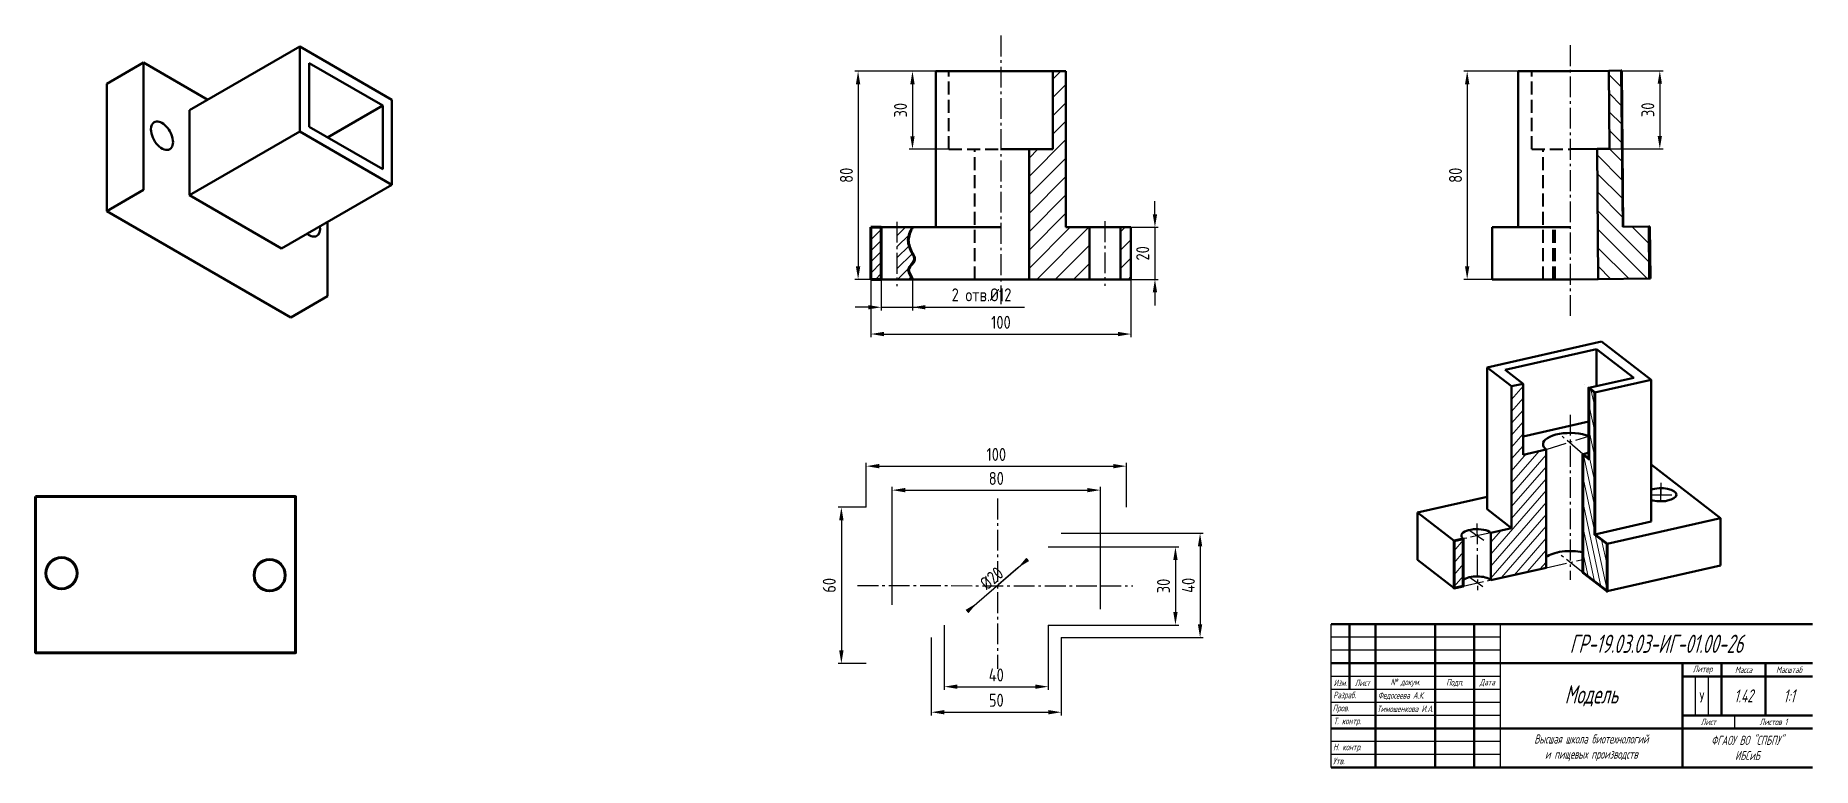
# Model space of a CAD drawing. Header units: millimetres. Extents: x 787 to 1470, y 175 to 456.
import ezdxf

# ---------------------------------------------------------------- set-up
doc = ezdxf.new("R2010")
doc.units = ezdxf.units.MM
doc.linetypes.add('ГОСТ 2.303 4', pattern=[7, 5, -2, 0])
doc.linetypes.add('ГОСТ 2.303 6', pattern=[12, 8, -1.5, 1, -1.5])
for name, color, linetype, lineweight in [('ВИДЫ', 7, 'Continuous', 60), ('ЕСКД_ВИДЫ', 7, 'Continuous', 60), ('осевые', 1, 'ГОСТ 2.303 6', 25), ('основные', 7, 'Continuous', 50), ('размеры', 7, 'Continuous', 25), ('Сплошная толстая', 7, 'Continuous', 60), ('Текст', 7, 'Continuous', 20)]:
    doc.layers.add(name, color=color, linetype=linetype, lineweight=lineweight)
doc.layers.add('Таблица', color=7, linetype='Continuous')
doc.styles.add('Архитектурный', font='CS_Gost2304.shx', dxfattribs={"width": 0.8, "oblique": 15})
doc.styles.add('ГОСТ 2.304', font='CS_Gost2304.shx')
doc.dimstyles.new('ЕСКД', dxfattribs={"dimscale": 0, "dimtxt": 5, "dimasz": 5, "dimexe": 1.25, "dimexo": 0, "dimgap": 2, "dimtad": 1, "dimtoh": 1, "dimdec": 3, "dimtxsty": 'ГОСТ 2.304', "dimcen": 5, "dimadec": 3, "dimazin": 2, "dimtfac": 0.75, "dimtdec": 4, "dimtmove": 1, "dimatfit": 3, "dimfxl": 1, "dimtfill": 1, "dimtolj": 1, "dimarcsym": 1})

# ---------------------------------------------------------------- blocks, each defined once
blk = doc.blocks.new('*U131')
at = {"layer": 'Таблица', "linetype": 'Continuous', "ltscale": 20}
blk.add_line((1850, 0), (-1850, 0), dxfattribs=at)
blk = doc.blocks.new('*D149')
at = {"layer": 'Defpoints', "color": 0}
for p in [(1133.48, 442.38), (1103.57, 362.38), (1108.48, 362.38)]:
    blk.add_point(p, dxfattribs=at)
at = {"layer": 'размеры', "color": 0, "lineweight": -2}
for p, q in [((1133.48, 442.38), (1102.32, 442.38)), ((1103.57, 437.38), (1103.57, 367.38)), ((1108.48, 362.38), (1102.32, 362.38))]:
    blk.add_line(p, q, dxfattribs=at)
at = {"layer": 'размеры', "color": 0}
for points in [[(1104.4, 437.38), (1102.73, 437.38), (1103.57, 442.38)], [(1102.73, 367.38), (1104.4, 367.38), (1103.57, 362.38)]]:
    blk.add_solid(points, dxfattribs=at)
at = {"layer": 'размеры', "color": 0, "insert": (1099.07, 402.38), "char_height": 5, "attachment_point": 5, "rotation": 90, "style": 'ГОСТ 2.304'}
blk.add_mtext('\\A1;80', dxfattribs=at)
blk = doc.blocks.new('*D153')
at = {"layer": 'Defpoints', "color": 0}
for p in [(1108.48, 362.38), (1208.48, 362.38), (1208.48, 341.38)]:
    blk.add_point(p, dxfattribs=at)
at = {"layer": 'размеры', "color": 0, "lineweight": -2}
for p, q in [((1108.48, 362.38), (1108.48, 340.13)), ((1208.48, 362.38), (1208.48, 340.13)), ((1113.48, 341.38), (1203.48, 341.38))]:
    blk.add_line(p, q, dxfattribs=at)
at = {"layer": 'размеры', "color": 0}
for points in [[(1113.48, 342.21), (1113.48, 340.55), (1108.48, 341.38)], [(1203.48, 340.55), (1203.48, 342.21), (1208.48, 341.38)]]:
    blk.add_solid(points, dxfattribs=at)
at = {"layer": 'размеры', "color": 0, "insert": (1158.48, 345.88), "char_height": 5, "attachment_point": 5, "style": 'ГОСТ 2.304'}
blk.add_mtext('\\A1;100', dxfattribs=at)
blk = doc.blocks.new('*D171')
at = {"layer": 'Defpoints', "color": 0}
for p in [(1208.48, 382.38), (1208.48, 362.38), (1217.69, 362.38)]:
    blk.add_point(p, dxfattribs=at)
at = {"layer": 'размеры', "color": 0, "lineweight": -2}
for p, q in [((1217.69, 387.38), (1217.69, 392.38)), ((1208.48, 382.38), (1218.94, 382.38)), ((1217.69, 382.38), (1217.69, 362.38)), ((1208.48, 362.38), (1218.94, 362.38)), ((1217.69, 357.38), (1217.69, 352.38))]:
    blk.add_line(p, q, dxfattribs=at)
at = {"layer": 'размеры', "color": 0}
for points in [[(1216.85, 387.38), (1218.52, 387.38), (1217.69, 382.38)], [(1218.52, 357.38), (1216.85, 357.38), (1217.69, 362.38)]]:
    blk.add_solid(points, dxfattribs=at)
at = {"layer": 'размеры', "color": 0, "insert": (1212.99, 372.38), "char_height": 5, "attachment_point": 5, "rotation": 90, "style": 'ГОСТ 2.304'}
blk.add_mtext('\\A1;20', dxfattribs=at)
blk = doc.blocks.new('*D172')
at = {"layer": 'Defpoints', "color": 0}
for p in [(1138.48, 442.38), (1124.48, 412.38), (1138.48, 412.38)]:
    blk.add_point(p, dxfattribs=at)
at = {"layer": 'размеры', "color": 0, "lineweight": -2}
for p, q in [((1138.48, 442.38), (1123.23, 442.38)), ((1124.48, 437.38), (1124.48, 417.38)), ((1138.48, 412.38), (1123.23, 412.38))]:
    blk.add_line(p, q, dxfattribs=at)
at = {"layer": 'размеры', "color": 0}
for points in [[(1125.31, 437.38), (1123.64, 437.38), (1124.48, 442.38)], [(1123.64, 417.38), (1125.31, 417.38), (1124.48, 412.38)]]:
    blk.add_solid(points, dxfattribs=at)
at = {"layer": 'размеры', "color": 0, "insert": (1119.87, 427.38), "char_height": 5, "attachment_point": 5, "rotation": 90, "style": 'ГОСТ 2.304'}
blk.add_mtext('\\A1;30', dxfattribs=at)
blk = doc.blocks.new('слева')
at = {"layer": 'ЕСКД_ВИДЫ', "linetype": 'Continuous', "lineweight": 20}
h = blk.add_hatch(dxfattribs=at)
h.set_pattern_fill('', color=256, scale=5, angle=135, style=0, pattern_type=0)
h.set_pattern_definition([(135, (15.7424, -20.973), (-3.53553, -3.53553), [])])
h.paths.add_polyline_path([(-4.32, 29.02), (-3.84, -20.97), (15.74, -20.79), (15.55, -0.79), (5.55, -0.88), (4.98, 59.12), (0.22, 59.07), (0.51, 29.07)], flags=0)
at = {"layer": 'ЕСКД_ВИДЫ', "linetype": 'Continuous', "lineweight": 50}
for p, q in [((-34.68, -1.07, -48.13), (-34.68, 58.93, -48.13)), ((-34.68, 58.93, -48.13), (-14.68, 58.93, -48.13)), ((0.22, 59.07, -48.13), (-14.68, 58.93, -48.13)), ((4.98, 59.12, -48.13), (0.22, 59.07, -48.13)), ((0.51, 29.07, -48.13), (0.22, 59.07, -48.13)), ((5.55, -0.88, -48.13), (4.98, 59.12, -48.13)), ((4.98, 59.12, -48.13), (5.22, 59.12, -48.13)), ((5.79, -0.88, -48.13), (5.22, 59.12, -48.13)), ((-4.32, 29.02, -48.13), (-14.68, 28.93, -48.13)), ((0.51, 29.07, -48.13), (-4.32, 29.02, -48.13)), ((-3.84, -20.97, -48.13), (-4.32, 29.02, -48.13)), ((-44.68, -1.07, -48.13), (-14.68, -1.07, -48.13)), ((-44.68, -21.07, -48.13), (-44.68, -1.07, -48.13)), ((15.55, -0.79, -48.13), (5.55, -0.88, -48.13)), ((15.55, -0.79, -48.13), (16.04, -0.78, -48.13)), ((15.74, -20.79, -48.13), (15.55, -0.79, -48.13)), ((16.23, -20.78, -48.13), (16.04, -0.78, -48.13)), ((-44.68, -21.07, -48.13), (-14.68, -21.07, -48.13)), ((-3.84, -20.97, -48.13), (-14.68, -21.08, -48.13)), ((15.74, -20.79, -48.13), (-3.84, -20.97, -48.13)), ((15.74, -20.79, -48.13), (16.23, -20.78, -48.13))]:
    blk.add_line(p, q, dxfattribs=at)
at = {"layer": 'ЕСКД_ВИДЫ', "linetype": 'ГОСТ 2.303 4', "lineweight": 40}
for p, q in [((-29.43, 28.93, -48.13), (-29.43, 58.93, -48.13)), ((-29.43, 28.93, -48.13), (-14.68, 28.93, -48.13)), ((-25.04, -21.07, -48.13), (-25.04, 28.93, -48.13)), ((-21.22, -21.07, -48.13), (-21.22, -1.07, -48.13)), ((-20.43, -21.07, -48.13), (-20.43, -1.07, -48.13))]:
    blk.add_line(p, q, dxfattribs=at)
at = {"layer": 'осевые'}
blk.add_line((-14.68, 68.88, -48.13), (-14.68, -36.28, -48.13), dxfattribs=at)
blk = doc.blocks.new('*D192')
at = {"layer": 'Defpoints', "color": 0}
for p in [(1176.7, 259.58), (1176.7, 229.58), (1225.57, 229.58)]:
    blk.add_point(p, dxfattribs=at)
at = {"layer": 'размеры', "color": 0, "lineweight": -2}
for p, q in [((1176.7, 259.58), (1226.82, 259.58)), ((1225.57, 254.58), (1225.57, 234.58)), ((1176.7, 229.58), (1226.82, 229.58))]:
    blk.add_line(p, q, dxfattribs=at)
at = {"layer": 'размеры', "color": 0}
for points in [[(1226.41, 254.58), (1224.74, 254.58), (1225.57, 259.58)], [(1224.74, 234.58), (1226.41, 234.58), (1225.57, 229.58)]]:
    blk.add_solid(points, dxfattribs=at)
at = {"layer": 'размеры', "color": 0, "insert": (1220.97, 244.58), "char_height": 5, "attachment_point": 5, "rotation": 90, "style": 'ГОСТ 2.304'}
blk.add_mtext('\\A1;30', dxfattribs=at)
blk = doc.blocks.new('*D193')
at = {"layer": 'Defpoints', "color": 0}
for p in [(1181.7, 264.83), (1181.7, 224.83), (1235.04, 224.83)]:
    blk.add_point(p, dxfattribs=at)
at = {"layer": 'размеры', "color": 0, "lineweight": -2}
for p, q in [((1181.7, 264.83), (1236.29, 264.83)), ((1235.04, 259.83), (1235.04, 229.83)), ((1181.7, 224.83), (1236.29, 224.83))]:
    blk.add_line(p, q, dxfattribs=at)
at = {"layer": 'размеры', "color": 0}
for points in [[(1235.87, 259.83), (1234.21, 259.83), (1235.04, 264.83)], [(1234.21, 229.83), (1235.87, 229.83), (1235.04, 224.83)]]:
    blk.add_solid(points, dxfattribs=at)
at = {"layer": 'размеры', "color": 0, "insert": (1230.54, 244.83), "char_height": 5, "attachment_point": 5, "rotation": 90, "style": 'ГОСТ 2.304'}
blk.add_mtext('\\A1;40', dxfattribs=at)
blk = doc.blocks.new('*D194')
at = {"layer": 'Defpoints', "color": 0}
for p in [(1196.7, 281.41), (1116.7, 237.31), (1196.7, 235.66)]:
    blk.add_point(p, dxfattribs=at)
at = {"layer": 'размеры', "color": 0, "lineweight": -2}
for p, q in [((1116.7, 237.31), (1116.7, 282.66)), ((1121.7, 281.41), (1191.7, 281.41)), ((1196.7, 235.66), (1196.7, 282.66))]:
    blk.add_line(p, q, dxfattribs=at)
at = {"layer": 'размеры', "color": 0}
for points in [[(1121.7, 282.24), (1121.7, 280.58), (1116.7, 281.41)], [(1191.7, 280.58), (1191.7, 282.24), (1196.7, 281.41)]]:
    blk.add_solid(points, dxfattribs=at)
at = {"layer": 'размеры', "color": 0, "insert": (1156.7, 285.91), "char_height": 5, "attachment_point": 5, "style": 'ГОСТ 2.304'}
blk.add_mtext('\\A1;80', dxfattribs=at)
blk = doc.blocks.new('*D195')
at = {"layer": 'Defpoints', "color": 0}
for p in [(1106.7, 274.83), (1097.13, 214.83), (1106.7, 214.83)]:
    blk.add_point(p, dxfattribs=at)
at = {"layer": 'размеры', "color": 0, "lineweight": -2}
for p, q in [((1106.7, 274.83), (1095.88, 274.83)), ((1097.13, 269.83), (1097.13, 219.83)), ((1106.7, 214.83), (1095.88, 214.83))]:
    blk.add_line(p, q, dxfattribs=at)
at = {"layer": 'размеры', "color": 0}
for points in [[(1097.97, 269.83), (1096.3, 269.83), (1097.13, 274.83)], [(1096.3, 219.83), (1097.97, 219.83), (1097.13, 214.83)]]:
    blk.add_solid(points, dxfattribs=at)
at = {"layer": 'размеры', "color": 0, "insert": (1092.49, 244.83), "char_height": 5, "attachment_point": 5, "rotation": 90, "style": 'ГОСТ 2.304'}
blk.add_mtext('\\A1;60', dxfattribs=at)
blk = doc.blocks.new('*D196')
at = {"layer": 'Defpoints', "color": 0}
for p in [(1136.7, 229.58), (1176.7, 229.58), (1176.7, 205.9)]:
    blk.add_point(p, dxfattribs=at)
at = {"layer": 'размеры', "color": 0, "lineweight": -2}
for p, q in [((1136.7, 229.58), (1136.7, 204.65)), ((1176.7, 229.58), (1176.7, 204.65)), ((1141.7, 205.9), (1171.7, 205.9))]:
    blk.add_line(p, q, dxfattribs=at)
at = {"layer": 'размеры', "color": 0}
for points in [[(1141.7, 206.74), (1141.7, 205.07), (1136.7, 205.9)], [(1171.7, 205.07), (1171.7, 206.74), (1176.7, 205.9)]]:
    blk.add_solid(points, dxfattribs=at)
at = {"layer": 'размеры', "color": 0, "insert": (1156.7, 210.4), "char_height": 5, "attachment_point": 5, "style": 'ГОСТ 2.304'}
blk.add_mtext('\\A1;40', dxfattribs=at)
blk = doc.blocks.new('*D197')
at = {"layer": 'Defpoints', "color": 0}
for p in [(1131.7, 224.83), (1181.7, 224.83), (1181.7, 196.09)]:
    blk.add_point(p, dxfattribs=at)
at = {"layer": 'размеры', "color": 0, "lineweight": -2}
for p, q in [((1131.7, 224.83), (1131.7, 194.84)), ((1181.7, 224.83), (1181.7, 194.84)), ((1136.7, 196.09), (1176.7, 196.09))]:
    blk.add_line(p, q, dxfattribs=at)
at = {"layer": 'размеры', "color": 0}
for points in [[(1136.7, 196.92), (1136.7, 195.26), (1131.7, 196.09)], [(1176.7, 195.26), (1176.7, 196.92), (1181.7, 196.09)]]:
    blk.add_solid(points, dxfattribs=at)
at = {"layer": 'размеры', "color": 0, "insert": (1156.7, 200.69), "char_height": 5, "attachment_point": 5, "style": 'ГОСТ 2.304'}
blk.add_mtext('\\A1;50', dxfattribs=at)
blk = doc.blocks.new('*D198')
at = {"layer": 'Defpoints', "color": 0}
for p in [(1206.7, 290.62), (1106.7, 274.83), (1206.7, 274.83)]:
    blk.add_point(p, dxfattribs=at)
at = {"layer": 'размеры', "color": 0, "lineweight": -2}
for p, q in [((1106.7, 274.83), (1106.7, 291.87)), ((1111.7, 290.62), (1201.7, 290.62)), ((1206.7, 274.83), (1206.7, 291.87))]:
    blk.add_line(p, q, dxfattribs=at)
at = {"layer": 'размеры', "color": 0}
for points in [[(1111.7, 291.46), (1111.7, 289.79), (1106.7, 290.62)], [(1201.7, 289.79), (1201.7, 291.46), (1206.7, 290.62)]]:
    blk.add_solid(points, dxfattribs=at)
at = {"layer": 'размеры', "color": 0, "insert": (1156.7, 295.12), "char_height": 5, "attachment_point": 5, "style": 'ГОСТ 2.304'}
blk.add_mtext('\\A1;100', dxfattribs=at)
blk = doc.blocks.new('*D201')
at = {"layer": 'размеры', "color": 0, "lineweight": -2}
for p, q in [((1145.45, 234.77), (1168.8, 254.83)), ((1165, 251.57), (1157.42, 245.06))]:
    blk.add_line(p, q, dxfattribs=at)
at = {"layer": 'размеры', "color": 0}
for points in [[(1168.25, 255.46), (1169.34, 254.2), (1165, 251.57)], [(1145.99, 234.14), (1144.9, 235.41), (1149.24, 238.03)]]:
    blk.add_solid(points, dxfattribs=at)
at = {"layer": 'размеры', "color": 0, "insert": (1154.92, 247.56), "char_height": 5, "width": 5.25, "attachment_point": 5, "rotation": 40.66104, "style": 'ГОСТ 2.304'}
blk.add_mtext('\\A1;%%c20', dxfattribs=at)
blk = doc.blocks.new('СПЕРЕДИ')
at = {"layer": 'ЕСКД_ВИДЫ', "linetype": 'Continuous', "lineweight": 20}
h = blk.add_hatch(dxfattribs=at)
h.set_pattern_fill('', color=256, scale=5, angle=45, style=0, pattern_type=0)
h.set_pattern_definition([(45, (10.8124, 0), (-3.53553, 3.53553), [])])
h.paths.add_polyline_path([(10.81, 50), (10.81, 0), (34, 0), (34, 20), (25, 20), (25, 80), (20, 80), (20, 50)], flags=0)
h = blk.add_hatch(dxfattribs=at)
h.set_pattern_fill('', color=256, scale=5, angle=45, style=0, pattern_type=0)
h.set_pattern_definition([(45, (45.9993, 0), (-3.5355, 3.5355), [])])
h.paths.add_polyline_path([(46, 0), (50, 0), (50, 20), (46, 20)], flags=0)
at = {"layer": 'ВИДЫ'}
for p, q in [((-46, 20), (-50, 20)), ((-50, 20), (-50, 0)), ((-49.95, 20), (-46, 20)), ((-46, 0), (-46, 20)), ((-50, 0), (-46, 0))]:
    blk.add_line(p, q, dxfattribs=at)
blk.add_open_spline([(-34, 20), (-34.79, 18.34), (-36.39, 15), (-34.49, 10.9), (-32.4, 6.96), (-36.92, 4.02), (-34.47, 1.63), (-34, 0), (-34, 0)], degree=3, knots=[0, 0, 0, 0, 5.222237, 10.50932, 13.08712, 17.217261, 21.488023, 21.488024, 21.488024, 21.488024, 21.488024], dxfattribs=at)
at = {"layer": 'ЕСКД_ВИДЫ', "linetype": 'Continuous', "lineweight": 50}
for p, q in [((-25, 20), (-25, 80)), ((-25, 80), (0, 80)), ((20, 80), (0, 80)), ((25, 80), (20, 80)), ((20, 50), (20, 80)), ((25, 20), (25, 80)), ((10.81, 50), (0, 50)), ((10.81, 0), (10.81, 50)), ((20, 50), (10.81, 50)), ((-50, 20), (-46.24, 20)), ((-50, 0), (-50, 20)), ((-46, 20), (0, 20)), ((34, 20), (25, 20)), ((46, 20), (34, 20)), ((34, 0), (34, 20)), ((50, 20), (46, 20)), ((46, 0), (46, 20)), ((50, 0), (50, 20)), ((-50, 0), (0, 0)), ((10.81, 0), (0, 0)), ((34, 0), (10.81, 0)), ((46, 0), (34, 0)), ((50, 0), (46, 0))]:
    blk.add_line(p, q, dxfattribs=at)
at = {"layer": 'ЕСКД_ВИДЫ', "linetype": 'ГОСТ 2.303 4', "lineweight": 40}
for p, q in [((-20, 50), (-20, 80)), ((-20, 50), (0, 50)), ((-9.97, 0), (-9.97, 50)), ((-46, 0), (-46, 20))]:
    blk.add_line(p, q, dxfattribs=at)
at = {"layer": 'ЕСКД_ВИДЫ', "linetype": 'Continuous', "lineweight": 20}
for p, q in [((-50, 19.41), (-49.41, 20)), ((-50, 15.17), (-46, 19.17)), ((-50, 10.93), (-46, 14.93)), ((-39.97, 16.72), (-36.68, 20)), ((-39.97, 12.48), (-35.18, 17.26)), ((-50, 6.68), (-46, 10.69)), ((-39.97, 8.23), (-35.27, 12.93)), ((-39.97, 3.99), (-34, 9.96)), ((-50, 2.44), (-46, 6.45)), ((-48.2, 0), (-46, 2.2)), ((-39.71, 0), (-35.27, 4.44)), ((-35.47, 0), (-34.41, 1.06))]:
    blk.add_line(p, q, dxfattribs=at)
at = {"layer": 'осевые'}
for p, q in [((0, 93.67), (0, -9.55)), ((-40, 22.17, -48.6), (-40, -2.6, -48.6)), ((40, 22.35), (40, -2.42))]:
    blk.add_line(p, q, dxfattribs=at)
blk = doc.blocks.new('*D304')
at = {"layer": 'Defpoints', "color": 0}
for p in [(1112.48, 362.38), (1124.48, 362.38), (1124.48, 351.67)]:
    blk.add_point(p, dxfattribs=at)
at = {"layer": 'размеры', "color": 0, "lineweight": -2}
for p, q in [((1112.48, 362.38), (1112.48, 350.42)), ((1124.48, 362.38), (1124.48, 350.42)), ((1107.48, 351.67), (1102.48, 351.67)), ((1112.48, 351.67), (1124.48, 351.67)), ((1124.48, 351.67), (1167.58, 351.67)), ((1124.48, 351.67), (1167.58, 351.67)), ((1129.48, 351.67), (1134.48, 351.67))]:
    blk.add_line(p, q, dxfattribs=at)
at = {"layer": 'размеры', "color": 0}
for points in [[(1107.48, 350.84), (1107.48, 352.5), (1112.48, 351.67)], [(1129.48, 352.5), (1129.48, 350.84), (1124.48, 351.67)]]:
    blk.add_solid(points, dxfattribs=at)
at = {"layer": 'размеры', "color": 0, "insert": (1151.03, 356.44), "char_height": 5, "attachment_point": 5, "style": 'ГОСТ 2.304'}
blk.add_mtext('\\A1;2 отв.%%c12', dxfattribs=at)
blk = doc.blocks.new('*D307')
at = {"layer": 'Defpoints', "color": 0}
for p in [(1357.28, 442.38), (1337.73, 362.38), (1347.28, 362.38)]:
    blk.add_point(p, dxfattribs=at)
at = {"layer": 'размеры', "color": 0, "lineweight": -2}
for p, q in [((1357.28, 442.38), (1336.48, 442.38)), ((1337.73, 437.38), (1337.73, 367.38)), ((1347.28, 362.38), (1336.48, 362.38))]:
    blk.add_line(p, q, dxfattribs=at)
at = {"layer": 'размеры', "color": 0}
for points in [[(1338.56, 437.38), (1336.89, 437.38), (1337.73, 442.38)], [(1336.89, 367.38), (1338.56, 367.38), (1337.73, 362.38)]]:
    blk.add_solid(points, dxfattribs=at)
at = {"layer": 'размеры', "color": 0, "insert": (1333.23, 402.38), "char_height": 5, "attachment_point": 5, "rotation": 90, "style": 'ГОСТ 2.304'}
blk.add_mtext('\\A1;80', dxfattribs=at)
blk = doc.blocks.new('*D310')
at = {"layer": 'Defpoints', "color": 0}
for p in [(1392.18, 442.52), (1392.33, 412.52), (1411.78, 412.52)]:
    blk.add_point(p, dxfattribs=at)
at = {"layer": 'размеры', "color": 0, "lineweight": -2}
for p, q in [((1392.18, 442.52), (1413.03, 442.52)), ((1411.78, 437.52), (1411.78, 417.52)), ((1392.33, 412.52), (1413.03, 412.52))]:
    blk.add_line(p, q, dxfattribs=at)
at = {"layer": 'размеры', "color": 0}
for points in [[(1412.61, 437.52), (1410.94, 437.52), (1411.78, 442.52)], [(1410.94, 417.52), (1412.61, 417.52), (1411.78, 412.52)]]:
    blk.add_solid(points, dxfattribs=at)
at = {"layer": 'размеры', "color": 0, "insert": (1407.17, 427.52), "char_height": 5, "attachment_point": 5, "rotation": 90, "style": 'ГОСТ 2.304'}
blk.add_mtext('\\A1;30', dxfattribs=at)
blk = doc.blocks.new('диметрия')
at = {"layer": 'ВИДЫ', "lineweight": 20}
h = blk.add_hatch(dxfattribs=at)
h.set_pattern_fill('', color=256, scale=3, angle=49, pattern_type=0)
h.set_pattern_definition([(49, (-1660.1155, -385.5066), (-2.264129, 1.968177), [])])
edge = h.paths.add_edge_path()
edge.add_line((-44.64, 22.47), (-44.64, 4.31))
edge.add_line((-36.68, 24.24), (-44.64, 22.47))
edge.add_line((-36.68, 78.72), (-36.68, 24.24))
edge.add_line((-32.26, 79.69), (-36.68, 78.72))
edge.add_line((-32.26, 52.46), (-32.26, 79.69))
edge.add_line((-23.39, 54.42), (-32.26, 52.46))
edge.add_line((-23.39, 9.02), (-23.39, 54.42))
edge.add_line((-44.64, 4.31), (-23.39, 9.02))
h = blk.add_hatch(dxfattribs=at)
h.set_pattern_fill('', color=256, scale=2, angle=102, pattern_type=0)
h.set_pattern_definition([(102, (-1604.6856, -398.1768), (-1.9562952, -0.4158234), [])])
edge = h.paths.add_edge_path()
edge.add_line((-6.99, 78.08), (-6.99, 50.84))
edge.add_line((-6.99, 78.08), (-8.95, 79.8))
edge.add_line((-8.95, 79.8), (-4.74, 76.33))
edge.add_line((-4.74, 21.85), (-4.74, 76.33))
edge.add_line((0, 18.16), (-4.74, 21.85))
edge.add_line((0, 0), (0, 18.16))
edge.add_line((-9.28, 7.23), (0, 0))
edge.add_line((-9.28, 52.62), (-9.28, 7.23))
edge.add_line((-6.99, 50.84), (-9.28, 52.62))
at = {"layer": 'ВИДЫ', "linetype": 'Continuous', "lineweight": 20}
for p, q in [((-58.78, 15.5), (-55.24, 19.57)), ((-58.78, 10.93), (-55.24, 15)), ((-58.78, 6.35), (-55.24, 10.43)), ((-58.78, 1.78), (-55.24, 5.85))]:
    blk.add_line(p, q, dxfattribs=at)
at = {"layer": 'ВИДЫ'}
blk.add_lwpolyline([(-58.78, 19.34), (-55.24, 20.12), (-55.24, 1.96), (-58.78, 1.18), (-58.78, 19.34), (-55.24, 20.12)], dxfattribs=at)
at = {"layer": 'ЕСКД_ВИДЫ', "linetype": 'Continuous', "lineweight": 50}
for p, q in [((-2.17, 95.99), (-46.11, 85.98)), ((16.92, 81.26), (-2.17, 95.99)), ((-4.06, 93.06), (-39.21, 85.05)), ((10.26, 82.01), (-4.06, 93.06)), ((-4.06, 78.75), (-4.06, 93.06)), ((-46.11, 31.51), (-46.11, 85.98)), ((-46.11, 85.98), (-36.68, 78.72)), ((-39.21, 85.05), (-32.26, 79.69)), ((-6.99, 78.08), (10.26, 82.01)), ((-36.68, 78.72), (-32.26, 79.69)), ((-36.68, 24.24), (-36.68, 78.72)), ((-32.26, 52.46), (-32.26, 79.69)), ((-6.99, 50.84), (-6.99, 78.08)), ((-4.74, 76.33), (-6.99, 78.08)), ((-4.74, 76.33), (16.92, 81.26)), ((-4.74, 21.85), (-4.74, 76.33)), ((16.92, 26.78), (16.92, 81.26)), ((-6.99, 65.15), (-32.26, 59.4)), ((-32.26, 52.46), (-23.39, 54.42)), ((-23.39, 9.02), (-23.39, 54.42)), ((-9.28, 7.23), (-9.28, 52.62)), ((-6.99, 50.84), (-9.28, 52.62)), ((43.66, 28.1), (16.92, 48.72)), ((-46.11, 36.28), (-72.85, 30.19)), ((-72.85, 30.19), (-58.78, 19.34)), ((-72.85, 12.03), (-72.85, 30.19)), ((-46.11, 31.51), (-36.68, 24.24)), ((0, 18.16), (43.66, 28.1)), ((43.66, 9.94), (43.66, 28.1)), ((-44.64, 22.47), (-36.68, 24.24)), ((-44.64, 4.31), (-44.64, 22.47)), ((-4.74, 21.85), (16.92, 26.78)), ((0, 18.16), (-4.74, 21.85)), ((-58.78, 19.34), (-55.24, 20.12)), ((-58.78, 1.18), (-58.78, 19.34)), ((-55.24, 1.96), (-55.24, 20.12)), ((0, 0), (0, 18.16)), ((-72.85, 12.03), (-58.78, 1.18)), ((-44.64, 4.31), (-23.39, 9.02)), ((0, 0), (-9.28, 7.23)), ((0, 0), (43.66, 9.94)), ((-58.78, 1.18), (-55.24, 1.96))]:
    blk.add_line(p, q, dxfattribs=at)
for centre, major_axis, start_param, end_param in [((-14.21, 56.46), (10.39, 0), 0.803444, 3.141593), ((-14.21, 56.46), (10.39, 0), 3.141593, 3.628103), ((-14.21, 56.46), (10.39, 0), -1.076958, -0.803444), ((20.67, 37.06), (-6, 0), 3.141593, 5.387237), ((20.67, 37.06), (-6, 0), 0.895949, 3.141593), ((-49.99, 21.34), (6, 0), 0.467812, 3.141593), ((-49.99, 21.34), (6, 0), -3.141593, -2.636383), ((-14.21, 11.06), (10.39, 0), 1.076958, 2.655082), ((-49.99, 3.18), (6, 0), 0.467812, 2.636383)]:
    blk.add_ellipse(centre, major_axis=major_axis, ratio=0.419039, start_param=start_param, end_param=end_param, dxfattribs=at)
at = {"layer": 'осевые'}
for p, q in [((-14.21, 67.83), (-14.21, 4.37)), ((-23.39, 54.42), (-6.99, 59.59)), ((-9.28, 52.62), (-18.27, 60.46)), ((20.67, 41.69), (20.67, 37.06)), ((16.92, 37.06), (26.67, 37.06)), ((20.67, 34.54), (20.67, 39.57)), ((-44.64, 22.47), (-55.24, 20.12)), ((-47.37, 19.44, -24.06), (-53.07, 23.42, 24.06)), ((-49.99, 26.03), (-49.83, 0.38)), ((-9.28, 7.23), (-19.13, 14.89)), ((-23.39, 9.02), (-9.28, 12.15)), ((-55.24, 1.96), (-44.64, 4.31)), ((-47.76, 1.67), (-52.95, 5.38, 48.13))]:
    blk.add_line(p, q, dxfattribs=at)

msp = doc.modelspace()

# ---------------------------------------------------------------- hatches: boundary and pattern name
at = {"layer": 'ВИДЫ'}
h = msp.add_hatch(dxfattribs=at)
h.set_pattern_fill('ANSI31', color=256, scale=3, angle=45)
h.paths.add_polyline_path([(1090.0738, 382.3793), (1090.0738, 362.3793), (1086.07, 362.3793), (1086.07, 382.3793)])

# ---------------------------------------------------------------- linework, layer by layer
at = {"ltscale": 0.333333}
msp.add_line((1350.4694, 229.8734), (1350.4694, 174.8734), dxfattribs=at)
at = {"layer": 'ВИДЫ', "elevation": -48.1265}
msp.add_lwpolyline([(1386.7475, 318.8985), (1384.4938, 320.6528), (1384.4938, 293.4138), (1382.2056, 295.1949), (1382.2056, 249.7965), (1391.4876, 242.5713), (1391.4876, 260.7307), (1386.7475, 264.4204), (1386.7475, 318.8985), (1384.4938, 320.6528)], close=True, dxfattribs=at)
at = {"layer": 'ЕСКД_ВИДЫ', "linetype": 'Continuous', "lineweight": 50}
for p, q in [((846.5507, 427.3398), (888.9771, 451.8347)), ((924.3324, 431.4223), (888.9771, 451.8347)), ((888.9771, 451.8347), (888.9771, 419.1748)), ((814.7309, 437.546), (828.873, 445.711)), ((853.6218, 431.4223), (828.873, 445.711)), ((828.873, 445.711), (828.873, 396.7212)), ((920.7969, 429.1807), (892.5126, 445.5106)), ((892.5126, 445.5106), (892.5126, 421.0157)), ((814.7309, 437.546), (814.7309, 388.5562)), ((924.3324, 398.7624), (924.3324, 431.4223)), ((846.5507, 427.3398), (846.5507, 394.6799)), ((899.5837, 416.9332), (920.7969, 429.1807)), ((920.7969, 404.6858), (920.7969, 429.1807)), ((846.5507, 394.6799), (888.9771, 419.1748)), ((888.9771, 419.1748), (924.3324, 398.7624)), ((892.5126, 421.0157), (920.7969, 404.6858)), ((814.7309, 388.5562), (828.873, 396.7212)), ((881.906, 374.2675), (924.3324, 398.7624)), ((846.5507, 394.6799), (881.906, 374.2675)), ((814.7309, 388.5562), (885.4416, 347.7314)), ((899.5837, 355.8964), (899.5837, 384.4737)), ((885.4416, 347.7314), (899.5837, 355.8964))]:
    msp.add_line(p, q, dxfattribs=at)
for centre, start_param, end_param in [((835.9468, 417.571), 3.14159265, 6.28318531), ((835.9468, 417.571), 0, 0.78539816), ((835.9468, 417.571), 0.78539816, 3.14159265), ((892.5126, 384.2733), 3.14159265, 4.11760324), ((892.5126, 384.2733), 2.16558207, 3.14159265)]:
    msp.add_ellipse(centre, major_axis=(-3, 5.1962), ratio=0.57735027, start_param=start_param, end_param=end_param, dxfattribs=at)
at = {"layer": 'осевые'}
for p, q in [((1157.1219, 278.1784), (1157.1219, 212.798)), ((1103.3797, 244.801), (1196.6991, 244.5834)), ((1196.6991, 244.5834), (1209.2385, 244.5834))]:
    msp.add_line(p, q, dxfattribs=at)
at = {"layer": 'основные', "linetype": 'Continuous', "ltscale": 20}
for p, q in [((1470.4694, 229.8734), (1285.4694, 229.8734)), ((1292.4694, 229.8734), (1292.4694, 204.8734)), ((1302.4694, 229.8734), (1302.4694, 174.8734)), ((1325.4694, 229.8734), (1325.4694, 174.8734)), ((1340.4694, 229.8734), (1340.4694, 174.8734)), ((1470.4694, 214.8734), (1285.4694, 214.8734)), ((1420.4694, 214.8734), (1420.4694, 174.8734)), ((1435.4694, 214.8734), (1435.4694, 194.8734)), ((1452.4694, 214.8734), (1452.4694, 194.8734)), ((1470.4694, 209.8734), (1420.4694, 209.8734)), ((1470.4694, 194.8734), (1420.4694, 194.8734)), ((1470.4694, 189.8734), (1285.4694, 189.8734)), ((1470.4694, 174.8734), (1285.4694, 174.8734))]:
    msp.add_line(p, q, dxfattribs=at)
at = {"layer": 'размеры', "linetype": 'Continuous'}
msp.add_line((1285.4694, 174.8734), (1285.4694, 229.8734), dxfattribs=at)
at = {"layer": 'Сплошная толстая', "elevation": -50}
msp.add_lwpolyline([(787.3411, 278.9507), (787.3411, 218.9507), (887.3411, 218.9507), (887.3411, 278.9507), (787.3411, 278.9507)], close=True, dxfattribs=at)
at = {"layer": 'Сплошная толстая'}
for centre in [(797.3449, 249.4883, -50), (877.3411, 248.7053, -50)]:
    msp.add_circle(centre, 6, dxfattribs=at)
at = {"layer": 'Таблица', "linetype": 'Continuous', "ltscale": 20}
for p, q in [((1350.4694, 224.8734), (1285.4694, 224.8734)), ((1350.4694, 219.8734), (1285.4694, 219.8734)), ((1350.4694, 209.8734), (1285.4694, 209.8734)), ((1425.4694, 194.8734), (1425.4694, 209.8734)), ((1430.4694, 194.8734), (1430.4694, 209.8734)), ((1350.4694, 204.8734), (1285.4694, 204.8734)), ((1350.4694, 199.8734), (1285.4694, 199.8734)), ((1350.4694, 194.8734), (1285.4694, 194.8734)), ((1440.4694, 194.8734), (1440.4694, 189.8734)), ((1350.4694, 184.8734), (1285.4694, 184.8734)), ((1350.4694, 179.8734), (1285.4694, 179.8734))]:
    msp.add_line(p, q, dxfattribs=at)

# ---------------------------------------------------------------- block references
at = {"layer": 'ВИДЫ'}
msp.add_blockref('слева', (1391.9606, 383.4525), dxfattribs=at)
at = {"layer": 'осевые'}
msp.add_blockref('СПЕРЕДИ', (1158.4765, 362.3793), dxfattribs=at)
at = {"layer": 'размеры'}
msp.add_blockref('диметрия', (1391.4876, 242.5713, -48.1265), dxfattribs=at)
at = {"layer": 'Таблица', "color": 0, "linetype": 'ByBlock', "lineweight": -2, "transparency": 16777216, "xscale": 0.05, "yscale": 0.05, "zscale": 0.05}
msp.add_blockref('*U131', (1377.9694, 229.8734), dxfattribs=at)

# ---------------------------------------------------------------- texts
at = {"layer": 'размеры', "insert": (1427.9694, 202.3734), "char_height": 4, "width": 5, "attachment_point": 5, "style": 'ГОСТ 2.304'}
msp.add_mtext('у', dxfattribs=at)
at = {"layer": 'Текст', "linetype": 'Continuous', "ltscale": 20, "style": 'Архитектурный'}
for s, insert, char_height, width, attachment_point in [('\\pxqc;ГР-19.03.03-ИГ-01.00-26', (1410.4694, 222.3734), 7, 120, 5), ('\\pxqc;Литер', (1428.2353, 212.3734), 2.5, 15.531736, 5), ('\\pxqc;Масса', (1443.9694, 212.3734), 2.5, 17, 5), ('\\pxqc;Масштаб', (1461.4694, 212.3734), 2.5, 18, 5), ('\\pxqc;Изм.', (1288.9694, 207.3734), 2.5, 7, 5), ('\\pxqc;Лист', (1297.4694, 207.3734), 2.5, 10, 5), ('\\pxqc;№ докум.', (1313.9694, 207.3734), 2.5, 23, 5), ('\\pxqc;Подп.', (1332.9694, 207.3734), 2.5, 15, 5), ('\\pxqc;Дата', (1345.4694, 207.3734), 2.5, 10, 5), ('\\pxqc;Модель', (1385.4694, 202.3734), 7, 70, 5), ('Пров.', (1286.0421, 197.3734), 2.5, 16.427346, 4), ('Разраб.', (1286.2473, 202.3734), 2.5, 16.222074, 4), ('Тимошенкова И.А.', (1303.0583, 197.3734), 2.5, 23.461862, 4), ('Федосеева А.К.', (1303.4431, 202.3734), 2.5, 22.026266, 4), ('\\pxqc;1.42', (1443.9694, 202.3734), 5, 17, 5), ('\\pxqc;{\\H0.7143x;1:1}', (1461.4694, 202.3734), 7, 18, 5), ('Т. контр.', (1286.3655, 192.3734), 2.5, 16.103893, 4), ('\\pxqc;Лист', (1430.4694, 192.3734), 2.5, 20, 5), ('\\pxqc;Листов 1', (1455.4694, 192.3734), 2.5, 30, 5), ('\\pxqc;Высшая школа биотехнологий\\Pи пищевых производств', (1385.4694, 182.4212), 3.5, 70, 5), ('\\pxqc;ФГАОУ ВО "СПБПУ"\\PИБСиБ', (1445.4694, 182.3734), 3.5, 50, 5), ('Утв.', (1286.126, 177.3734), 2.5, 16.343377, 4), ('Н. контр.', (1286.1945, 182.3734), 2.5, 16.274953, 4)]:
    msp.add_mtext(s, dxfattribs=dict(at, insert=insert, char_height=char_height, width=width, attachment_point=attachment_point))

# ---------------------------------------------------------------- dimensions: what is measured, and where the dimension line sits
at = {"layer": 'размеры'}
for base, p1, p2, picture, middle in [((1103.5669, 362.3793), (1133.4765, 442.3793), (1108.4765, 362.3793), '*D149', (1099.0669, 402.3793)), ((1124.4765, 412.3793), (1138.4765, 442.3793), (1138.4765, 412.3793), '*D172', (1119.873, 427.3793)), ((1337.7267, 362.3793), (1357.2805, 442.3793), (1347.2805, 362.3793), '*D307', (1333.2267, 402.3793)), ((1411.7773, 412.5221), (1392.1818, 442.5221), (1392.3255, 412.5221), '*D310', (1407.1737, 427.5221)), ((1217.6876, 362.3793, -48.1265), (1208.4765, 382.3793, -48.1265), (1208.4765, 362.3793, -48.1265), '*D171', (1212.994, 372.3793, -48.1265)), ((1097.134, 214.8289, -48.0574), (1106.6991, 274.8289, -48.0574), (1106.6991, 214.8289, -48.0574), '*D195', (1092.4893, 244.8289, -48.0574)), ((1235.0412, 224.8289, -48.6459), (1181.6991, 264.8289, -48.6459), (1181.6991, 224.8289, -48.6459), '*D193', (1230.5412, 244.8289, -48.6459)), ((1225.5732, 229.5834, -50.113), (1176.6991, 259.5834, -50.113), (1176.6991, 229.5834, -50.113), '*D192', (1220.9697, 244.5834, -50.113))]:
    dim = msp.add_linear_dim(base=base, p1=p1, p2=p2, angle=90, dimstyle='ЕСКД', override={"dimscale": 1, "dimtfill": 0, "dimtfillclr": 256}, dxfattribs=at)
    dim.commit()
    dim.dimension.update_dxf_attribs({"geometry": picture, "text_midpoint": middle})
dim = msp.add_linear_dim(base=(1124.4804, 351.6685), p1=(1112.4804, 362.3793), p2=(1124.4804, 362.3793), text='2 отв.%%c12', dimstyle='ЕСКД', override={"dimscale": 1, "dimtmove": 0, "dimtfill": 0, "dimtfillclr": 256}, dxfattribs=at)
dim.commit()
dim.dimension.update_dxf_attribs({"geometry": '*D304', "text_midpoint": (1151.0311, 351.6685), "dimtype": 160})
for base, p1, p2, picture, middle in [((1208.4765, 341.3793), (1108.4765, 362.3793), (1208.4765, 362.3793), '*D153', (1158.4765, 345.8793)), ((1206.6991, 290.6223, -50), (1106.6991, 274.8289, -50), (1206.6991, 274.8289, -50), '*D198', (1156.6991, 295.1223, -50)), ((1176.6991, 205.9047, -51.3123), (1136.6991, 229.5834, -51.3123), (1176.6991, 229.5834, -51.3123), '*D196', (1156.6991, 210.4047, -51.3123)), ((1181.6991, 196.091, -50.3647), (1131.6991, 224.8289, -50.3647), (1181.6991, 224.8289, -50.3647), '*D197', (1156.6991, 200.6946, -50.3647))]:
    dim = msp.add_linear_dim(base=base, p1=p1, p2=p2, dimstyle='ЕСКД', override={"dimscale": 1, "dimtfill": 0, "dimtfillclr": 256}, dxfattribs=at)
    dim.commit()
    dim.dimension.update_dxf_attribs({"geometry": picture, "text_midpoint": middle})
dim = msp.add_linear_dim(base=(1196.6991, 281.4114, -50.1597), p1=(1116.7029, 237.3064, -50.1597), p2=(1196.6991, 235.6645, -50.1597), text='80', dimstyle='ЕСКД', override={"dimscale": 1, "dimtfill": 0, "dimtfillclr": 256}, dxfattribs=at)
dim.commit()
dim.dimension.update_dxf_attribs({"geometry": '*D194', "text_midpoint": (1156.701, 285.9114, -50.1597)})
dim = msp.add_diameter_dim_2p(p1=(1165.0038, 251.5711), p2=(1149.24, 238.0308), text='%%c20', dimstyle='ЕСКД', override={"dimscale": 1, "dimtmove": 2, "dimtfill": 0, "dimtfillclr": 256}, dxfattribs=at)
dim.commit()
dim.dimension.update_dxf_attribs({"geometry": '*D201', "text_midpoint": (1154.9224, 247.5602), "dimtype": 163})

doc.saveas('drawing.dxf')
